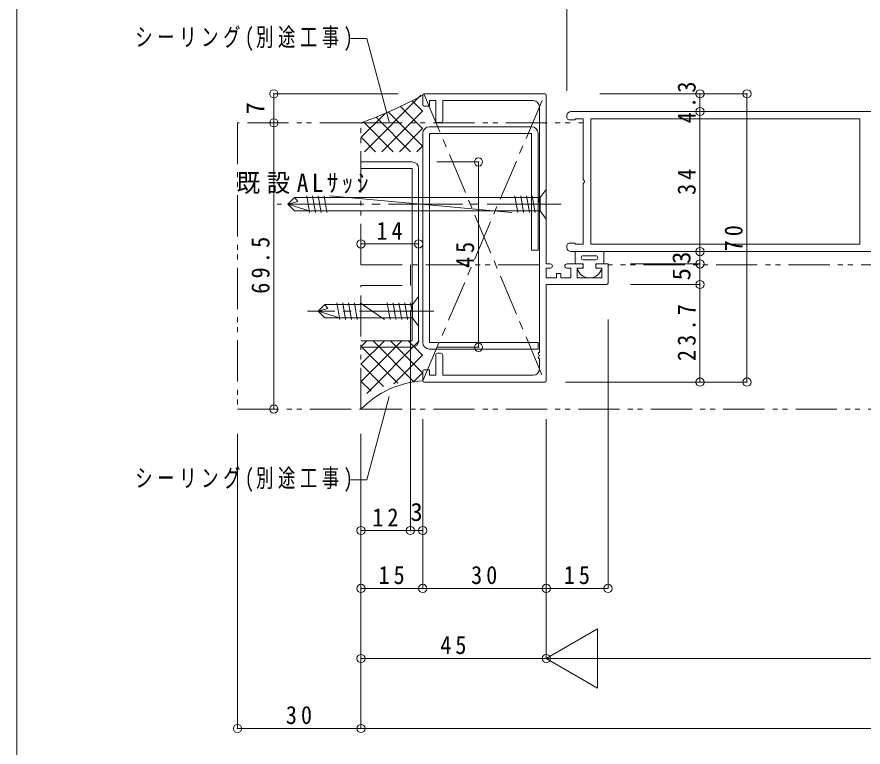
# Model space of a CAD drawing. Units: millimetres at full size, sheet at 1:2. Extents: x -822 to 1661, y -1752 to -1205.
# Drawn here: x 17.6 to 223.1, y -1577.6 to -1400.3 of the extents above; entities that cross this region are included whole.
import ezdxf
from ezdxf.enums import TextEntityAlignment as Align

# ---------------------------------------------------------------- set-up
doc = ezdxf.new("R2010")
doc.units = ezdxf.units.MM
doc.header["$LTSCALE"] = 2
doc.header["$PDMODE"] = 32
doc.header["$PDSIZE"] = 2
for name, pattern in [('CHAIN1', [8, 5, -1, 1, -1]), ('CHAIN2', [12, 9, -1, 1, -1]), ('DOUBLE_CHAIN1', [8.8, 5, -1, 0.6, -0.6, 0.6, -1])]:
    doc.linetypes.add(name, pattern=pattern)
for name, color, linetype, lineweight in [('2-0_0', 2, 'DOUBLE_CHAIN1', 15), ('2-1_20_図枠', 3, 'Continuous', 9), ('2-4_ADD_LINE', 3, 'Continuous', 9), ('2-8_kanamono', 5, 'Continuous', 9), ('2-9_hojyosenn', 6, 'Continuous', 9), ('2-A_syouji', 7, 'Continuous', 15), ('F-E', 5, 'Continuous', 9)]:
    doc.layers.add(name, color=color, linetype=linetype, lineweight=lineweight)
doc.styles.add('ＭＳ ゴシック', font='')
doc.styles.get('ＭＳ ゴシック').set_extended_font_data('MS Gothic')

msp = doc.modelspace()

# ---------------------------------------------------------------- linework, layer by layer
at = {"layer": '2-0_0'}
for p, q in [((101.126, -1460.491), (101.126, -1425.991)), ((101.126, -1460.491), (113.126, -1460.491)), ((113.126, -1465.491), (113.126, -1460.491)), ((101.126, -1465.491), (113.126, -1465.491)), ((101.126, -1495.491), (101.126, -1465.491)), ((71.126, -1495.491), (101.126, -1495.491))]:
    msp.add_line(p, q, dxfattribs=at)
msp.add_lwpolyline([(101.126, -1425.991), (71.126, -1425.991), (71.126, -1495.491)], dxfattribs=at)
at = {"layer": '2-1_20_図枠'}
for q in [(161.126, -1473.741), (146.126, -1539.042)]:
    msp.add_line((161.126, -1539.042), q, dxfattribs=at)
at = {"layer": '2-1_20_図枠', "color": 5}
msp.add_point((161.126, -1539.042), dxfattribs=at)
at = {"layer": '2-4_ADD_LINE'}
for p, q in [((79.952, -1418.941), (110.126, -1418.941)), ((79.952, -1495.491), (79.952, -1425.991)), ((113.126, -1524.975), (113.126, -1471.491)), ((116.126, -1539.042), (116.126, -1497.941)), ((146.126, -1556.042), (146.126, -1497.941)), ((101.126, -1573.042), (101.126, -1501.491)), ((113.126, -1524.975), (101.126, -1524.975)), ((116.126, -1524.975), (113.126, -1524.975)), ((116.126, -1539.042), (101.126, -1539.042)), ((146.126, -1539.042), (116.126, -1539.042)), ((146.126, -1556.042), (158.577, -1548.853)), ((158.577, -1548.853), (158.577, -1563.231)), ((146.126, -1556.042), (101.126, -1556.042)), ((146.126, -1556.042), (158.577, -1563.231)), ((692.545, -1556.042), (146.126, -1556.042)), ((737.545, -1573.042), (101.126, -1573.042))]:
    msp.add_line(p, q, dxfattribs=at)
at = {"layer": '2-4_ADD_LINE', "color": 134}
for points in [[(107.99, -1425.723), (102.568, -1405.488), (98.542, -1405.488)], [(107.99, -1492.404), (102.568, -1512.639), (98.542, -1512.639)]]:
    msp.add_lwpolyline(points, dxfattribs=at)
at = {"layer": '2-4_ADD_LINE', "color": 5}
for p in [(79.952, -1495.491), (101.126, -1524.975), (113.126, -1524.975), (116.126, -1524.975), (101.126, -1539.042), (116.126, -1539.042), (146.126, -1539.042), (101.126, -1556.042), (146.126, -1556.042)]:
    msp.add_point(p, dxfattribs=at)
at = {"layer": '2-8_kanamono', "color": 3}
for p, q in [((71.126, -1573.042), (71.126, -1501.491)), ((101.126, -1573.042), (71.126, -1573.042))]:
    msp.add_line(p, q, dxfattribs=at)
at = {"layer": '2-8_kanamono'}
for p in [(71.126, -1573.042), (101.126, -1573.042)]:
    msp.add_point(p, dxfattribs=at)
at = {"layer": '2-9_hojyosenn', "color": 5}
for p, q in [((113.526, -1435.491), (101.126, -1435.491)), ((101.126, -1437.091), (113.526, -1437.091)), ((113.526, -1478.891), (113.526, -1437.091)), ((115.126, -1478.891), (115.126, -1437.091)), ((113.526, -1478.891), (101.126, -1478.891)), ((113.526, -1480.491), (101.126, -1480.491))]:
    msp.add_line(p, q, dxfattribs=at)
at = {"layer": '2-9_hojyosenn', "color": 3}
for p, q in [((129.668, -1435.491), (119.526, -1435.491)), ((129.668, -1480.491), (129.668, -1435.491)), ((101.126, -1455.381), (115.126, -1455.381)), ((129.668, -1480.491), (119.526, -1480.491))]:
    msp.add_line(p, q, dxfattribs=at)
at = {"layer": '2-9_hojyosenn'}
for p, q in [((144.626, -1444.141), (146.126, -1442.141)), ((146.126, -1449.341), (146.126, -1442.141)), ((146.126, -1448.941), (146.126, -1442.541)), ((84.972, -1444.141), (83.372, -1445.741)), ((144.626, -1444.141), (84.972, -1444.141)), ((88.637, -1447.741), (87.932, -1443.741)), ((90.048, -1447.741), (89.343, -1443.741)), ((91.459, -1447.741), (90.754, -1443.741)), ((92.87, -1447.741), (92.165, -1443.741)), ((137.798, -1447.741), (93.576, -1443.741)), ((139.209, -1447.741), (138.504, -1443.741)), ((140.62, -1447.741), (139.915, -1443.741)), ((142.031, -1447.741), (141.326, -1443.741)), ((143.442, -1447.741), (142.737, -1443.741)), ((144.626, -1446.451), (144.148, -1443.741)), ((144.626, -1447.341), (144.626, -1444.141)), ((88.566, -1447.341), (83.372, -1445.741)), ((144.626, -1447.341), (84.972, -1447.341)), ((146.126, -1449.341), (144.626, -1447.341)), ((113.626, -1470.125), (115.126, -1468.125)), ((115.126, -1475.325), (115.126, -1468.125)), ((115.126, -1474.925), (115.126, -1468.525)), ((92.321, -1470.125), (90.721, -1471.725)), ((95.986, -1473.725), (95.281, -1469.725)), ((97.397, -1473.725), (96.692, -1469.725)), ((98.808, -1473.725), (98.103, -1469.725)), ((100.219, -1473.725), (99.514, -1469.725)), ((106.798, -1473.725), (100.925, -1469.725)), ((108.209, -1473.725), (107.504, -1469.725)), ((109.62, -1473.725), (108.915, -1469.725)), ((111.031, -1473.725), (110.326, -1469.725)), ((112.442, -1473.725), (111.737, -1469.725)), ((113.626, -1472.435), (113.148, -1469.725)), ((95.916, -1473.325), (90.721, -1471.725)), ((113.626, -1473.325), (92.321, -1473.325)), ((115.126, -1475.325), (113.626, -1473.325))]:
    msp.add_line(p, q, dxfattribs=at)
at = {"layer": '2-9_hojyosenn', "linetype": 'CHAIN2'}
for p, q in [((149.78, -1445.741), (80.785, -1445.741)), ((118.78, -1471.725), (88.134, -1471.725))]:
    msp.add_line(p, q, dxfattribs=at)
at = {"layer": '2-9_hojyosenn'}
for points in [[(84.972, -1447.341), (83.372, -1445.741), (85.758, -1445.049), (84.972, -1444.141)], [(92.321, -1473.325), (90.721, -1471.725), (93.107, -1471.032), (92.321, -1470.125)], [(113.626, -1473.325), (113.626, -1470.125), (92.321, -1470.125)]]:
    msp.add_lwpolyline(points, dxfattribs=at)
at = {"layer": '2-9_hojyosenn', "color": 5}
for centre, start, end in [((113.526, -1437.091), 0, 90), ((113.526, -1478.891), 270, 0)]:
    msp.add_arc(centre, 1.6, start, end, dxfattribs=at)
for p in [(129.668, -1435.491), (101.126, -1455.381), (115.126, -1455.381), (129.668, -1480.491)]:
    msp.add_point(p, dxfattribs=at)
at = {"layer": '2-A_syouji', "color": 3, "lineweight": 9}
for p, q in [((151.126, -1355.779), (151.126, -1418.241)), ((79.952, -1425.991), (79.952, -1418.941)), ((194.874, -1418.941), (159.126, -1418.941)), ((183.466, -1423.241), (183.466, -1418.941)), ((194.874, -1488.941), (194.874, -1418.941)), ((183.466, -1457.241), (183.466, -1423.241)), ((183.466, -1460.241), (183.466, -1457.241)), ((183.466, -1460.241), (166.626, -1460.241)), ((183.466, -1465.241), (183.466, -1460.241)), ((183.466, -1465.241), (166.626, -1465.241)), ((183.466, -1488.941), (183.466, -1465.241)), ((194.874, -1488.941), (150.771, -1488.941))]:
    msp.add_line(p, q, dxfattribs=at)
at = {"layer": '2-A_syouji', "color": 4, "lineweight": 5}
for p, q in [((115.674, -1419.281), (101.965, -1432.991)), ((110.635, -1421.966), (116.126, -1427.456)), ((113.551, -1420.639), (116.126, -1423.214)), ((107.027, -1423.686), (101.126, -1429.587)), ((116.126, -1423.072), (106.207, -1432.991)), ((107.785, -1423.358), (116.126, -1431.699)), ((101.72, -1425.778), (108.932, -1432.991)), ((104.793, -1424.609), (113.175, -1432.991)), ((116.126, -1427.315), (110.45, -1432.991)), ((101.126, -1429.427), (104.69, -1432.991)), ((116.126, -1431.558), (114.693, -1432.991)), ((101.126, -1488.86), (111.044, -1478.941)), ((101.126, -1484.617), (106.802, -1478.941)), ((101.126, -1480.374), (102.559, -1478.941)), ((102.55, -1491.678), (115.287, -1478.941)), ((113.983, -1488.848), (104.077, -1478.941)), ((116.126, -1486.747), (108.319, -1478.941)), ((116.126, -1482.505), (112.562, -1478.941)), ((110.058, -1489.165), (101.126, -1480.233)), ((109.139, -1489.332), (116.126, -1482.345)), ((106.628, -1489.978), (101.126, -1484.475)), ((113.865, -1488.848), (116.126, -1486.587)), ((103.575, -1491.168), (101.126, -1488.718))]:
    msp.add_line(p, q, dxfattribs=at)
at = {"layer": '2-A_syouji', "color": 5, "linetype": 'CHAIN1', "lineweight": 9}
for p, q in [((116.126, -1488.641), (145.826, -1418.941)), ((116.426, -1418.941), (145.826, -1488.941))]:
    msp.add_line(p, q, dxfattribs=at)
at = {"layer": '2-A_syouji'}
for p, q in [((116.126, -1421.641), (116.126, -1419.241)), ((116.426, -1418.941), (145.826, -1418.941)), ((146.126, -1419.241), (146.126, -1460.241)), ((117.776, -1421.941), (116.426, -1421.941)), ((117.776, -1420.591), (119.276, -1420.591)), ((117.776, -1421.941), (117.776, -1420.591)), ((119.276, -1425.441), (119.276, -1420.591)), ((120.976, -1420.591), (142.976, -1420.591)), ((120.976, -1425.441), (120.976, -1420.591)), ((144.476, -1422.091), (144.476, -1481.721)), ((151.126, -1424.741), (151.126, -1424.241)), ((152.126, -1423.241), (240.126, -1423.241)), ((119.776, -1425.941), (120.476, -1425.941)), ((153.126, -1425.241), (151.626, -1425.241)), ((153.126, -1425.041), (153.126, -1425.241)), ((153.126, -1425.041), (155.126, -1425.041)), ((155.126, -1425.041), (155.126, -1439.781)), ((156.926, -1425.041), (222.326, -1425.041)), ((156.926, -1455.441), (156.926, -1425.041)), ((222.326, -1425.041), (222.326, -1455.441)), ((155.126, -1455.441), (155.126, -1440.701)), ((151.126, -1455.741), (151.126, -1456.241)), ((153.126, -1455.241), (151.626, -1455.241)), ((153.126, -1455.441), (153.126, -1455.241)), ((153.126, -1455.441), (155.126, -1455.441)), ((156.926, -1455.441), (222.326, -1455.441)), ((152.126, -1457.241), (240.126, -1457.241)), ((158.126, -1458.241), (155.126, -1458.241)), ((160.126, -1460.241), (160.126, -1457.241)), ((147.126, -1460.241), (146.126, -1460.241)), ((154.626, -1460.241), (151.126, -1460.241)), ((158.126, -1459.241), (155.126, -1459.241)), ((155.126, -1461.241), (155.126, -1460.241)), ((158.126, -1460.241), (160.126, -1460.241)), ((158.126, -1461.241), (158.126, -1460.241)), ((161.126, -1460.241), (158.626, -1460.241)), ((161.126, -1464.941), (161.126, -1460.241)), ((146.126, -1461.241), (146.126, -1463.591)), ((147.126, -1461.241), (146.126, -1461.241)), ((148.626, -1462.591), (148.626, -1463.591)), ((149.626, -1462.591), (148.626, -1462.591)), ((149.626, -1462.591), (149.626, -1463.591)), ((152.126, -1461.241), (151.126, -1461.241)), ((152.126, -1461.241), (152.126, -1463.591)), ((153.626, -1461.241), (153.626, -1463.591)), ((154.626, -1461.241), (153.626, -1461.241)), ((155.126, -1461.241), (153.626, -1461.241)), ((159.626, -1461.241), (158.126, -1461.241)), ((159.626, -1461.241), (158.626, -1461.241)), ((159.626, -1461.241), (159.626, -1463.591)), ((148.626, -1463.591), (146.126, -1463.591)), ((160.826, -1465.241), (146.126, -1465.241)), ((146.126, -1465.241), (146.126, -1488.641)), ((152.126, -1463.591), (149.626, -1463.591)), ((159.626, -1463.591), (153.626, -1463.591)), ((119.276, -1482.441), (119.276, -1487.291)), ((119.776, -1481.941), (120.476, -1481.941)), ((120.976, -1482.441), (120.976, -1487.291)), ((144.476, -1483.241), (144.476, -1485.791)), ((116.126, -1486.241), (116.126, -1488.641)), ((117.776, -1485.941), (116.426, -1485.941)), ((117.776, -1485.941), (117.776, -1487.291)), ((119.276, -1487.291), (117.776, -1487.291)), ((142.976, -1487.291), (120.976, -1487.291)), ((145.826, -1488.941), (116.426, -1488.941))]:
    msp.add_line(p, q, dxfattribs=at)
at = {"layer": '2-A_syouji', "color": 4, "linetype": 'DOUBLE_CHAIN1', "lineweight": 5}
for p, q in [((101.126, -1425.991), (155.126, -1425.991)), ((144.476, -1460.491), (113.126, -1460.491)), ((408.583, -1460.491), (161.126, -1460.491)), ((101.126, -1495.491), (408.583, -1495.491))]:
    msp.add_line(p, q, dxfattribs=at)
at = {"layer": '2-A_syouji', "color": 5, "lineweight": 9}
for p, q in [((117.726, -1426.941), (142.526, -1426.941)), ((116.126, -1479.341), (116.126, -1428.541)), ((117.726, -1479.341), (117.726, -1428.541)), ((142.526, -1428.541), (117.726, -1428.541)), ((142.526, -1428.541), (142.526, -1456.941)), ((144.126, -1456.941), (144.126, -1428.541)), ((144.126, -1456.941), (142.526, -1456.941)), ((144.126, -1479.341), (117.726, -1479.341)), ((144.126, -1480.941), (144.126, -1479.341)), ((117.726, -1480.941), (144.126, -1480.941))]:
    msp.add_line(p, q, dxfattribs=at)
at = {"layer": '2-A_syouji'}
msp.add_lwpolyline([(155.126, -1460.241), (153.126, -1460.241), (153.126, -1457.241)], dxfattribs=at)
at = {"layer": '2-A_syouji', "color": 4, "lineweight": 5}
for centre, radius, start, end in [((67.591, -1331.428), 100.333, 289.52588, 298.92961), ((117.527, -1511.557), 22.959, 93.49852, 135.59068)]:
    msp.add_arc(centre, radius, start, end, dxfattribs=at)
at = {"layer": '2-A_syouji'}
for centre, radius, start, end in [((116.426, -1419.241), 0.3, 90, 180), ((145.826, -1419.241), 0.3, 0, 90), ((116.426, -1421.641), 0.3, 180, 270), ((142.976, -1422.091), 1.5, 0, 90), ((152.126, -1424.241), 1, 90, 180), ((119.776, -1425.441), 0.5, 180, 270), ((120.476, -1425.441), 0.5, 270, 0), ((151.626, -1424.741), 0.5, 180, 270), ((154.926, -1440.241), 0.5, 293.58, 66.42), ((151.626, -1455.741), 0.5, 90, 180), ((152.126, -1456.241), 1, 180, 270), ((155.126, -1458.741), 0.5, 90, 270), ((158.126, -1458.741), 0.5, 270, 90), ((147.126, -1460.741), 0.5, 270, 90), ((151.126, -1460.741), 0.5, 90, 270), ((156.626, -1460.561), 3.08, 192.68, 347.32), ((154.626, -1460.741), 0.5, 270, 90), ((158.626, -1460.741), 0.5, 90, 270), ((160.826, -1464.941), 0.3, 270, 0), ((144.476, -1482.021), 0.3, 90, 246.42), ((119.776, -1482.441), 0.5, 90, 180), ((120.476, -1482.441), 0.5, 0, 90), ((144.476, -1482.941), 0.3, 113.58, 270), ((144.276, -1482.481), 0.2, 293.58, 66.42), ((142.976, -1485.791), 1.5, 270, 0), ((116.426, -1486.241), 0.3, 90, 180), ((116.426, -1488.641), 0.3, 180, 270), ((145.826, -1488.641), 0.3, 270, 0)]:
    msp.add_arc(centre, radius, start, end, dxfattribs=at)
at = {"layer": '2-A_syouji', "color": 5, "lineweight": 9}
for centre, start, end in [((117.726, -1428.541), 90, 180), ((142.526, -1428.541), 0, 90), ((117.726, -1479.341), 180, 270)]:
    msp.add_arc(centre, 1.6, start, end, dxfattribs=at)
at = {"layer": '2-A_syouji', "color": 5}
for p in [(79.952, -1418.941), (183.466, -1418.941), (194.874, -1418.941), (183.466, -1423.241), (79.952, -1425.991), (183.466, -1457.241), (183.466, -1460.241), (183.466, -1465.241), (183.466, -1488.941), (194.874, -1488.941)]:
    msp.add_point(p, dxfattribs=at)
at = {"layer": 'F-E'}
msp.add_line((17.557, -1751.772), (17.557, -1205.448), dxfattribs=at)

# ---------------------------------------------------------------- texts
at = {"layer": '2-1_20_図枠', "color": 7, "insert": (150.376, -1538.042), "char_height": 4.399, "attachment_point": 7, "style": 'ＭＳ ゴシック'}
msp.add_mtext('\\T1.36;\\W0.9;15', dxfattribs=at)
at = {"layer": '2-4_ADD_LINE', "color": 7, "style": 'ＭＳ ゴシック'}
msp.add_text('3', height=4.399, dxfattribs=at).set_placement((113.126, -1523.975), align=Align.BOTTOM_LEFT)
at = {"layer": '2-4_ADD_LINE', "color": 7, "char_height": 4.399, "attachment_point": 7, "style": 'ＭＳ ゴシック'}
for s, insert in [('\\T1.27;\\W0.7;シーリング(別途工事)', (46.307, -1408.529)), ('\\T1.28;\\W0.95;既設ALｻｯｼ', (70.922, -1443.258)), ('\\T1.27;\\W0.7;シーリング(別途工事)', (46.307, -1515.598)), ('\\T1.36;\\W0.9;12', (103.876, -1523.975)), ('\\T1.36;\\W0.9;15', (105.376, -1538.042)), ('\\T1.36;\\W0.9;30', (127.876, -1538.042)), ('\\T1.36;\\W0.9;45', (120.376, -1555.042))]:
    msp.add_mtext(s, dxfattribs=dict(at, insert=insert))
at = {"layer": '2-4_ADD_LINE', "color": 7, "insert": (78.952, -1467.491), "char_height": 4.399, "attachment_point": 7, "rotation": 90, "style": 'ＭＳ ゴシック'}
msp.add_mtext('\\T1.38;\\W0.9;69.5', dxfattribs=at)
at = {"layer": '2-8_kanamono', "color": 7, "insert": (82.876, -1572.042), "char_height": 4.399, "attachment_point": 7, "style": 'ＭＳ ゴシック'}
msp.add_mtext('\\T1.36;\\W0.9;30', dxfattribs=at)
at = {"layer": '2-9_hojyosenn', "color": 7, "insert": (104.876, -1454.381), "char_height": 4.399, "attachment_point": 7, "style": 'ＭＳ ゴシック'}
msp.add_mtext('\\T1.36;\\W0.9;14', dxfattribs=at)
at = {"layer": '2-9_hojyosenn', "color": 7, "insert": (128.668, -1461.241), "char_height": 4.399, "attachment_point": 7, "rotation": 90, "style": 'ＭＳ ゴシック'}
msp.add_mtext('\\T1.36;\\W0.9;45', dxfattribs=at)
at = {"layer": '2-A_syouji', "style": 'ＭＳ ゴシック'}
for s, p in [('7', (78.952, -1423.966)), ('3', (182.466, -1460.241)), ('5', (182.466, -1464.241))]:
    msp.add_text(s, height=4.399, rotation=90, dxfattribs=at).set_placement(p, align=Align.BOTTOM_LEFT)
at = {"layer": '2-A_syouji', "char_height": 4.399, "attachment_point": 7, "rotation": 90, "style": 'ＭＳ ゴシック'}
for s, insert in [('\\T1.38;\\W0.9;4.3', (182.466, -1426.091)), ('\\T1.36;\\W0.9;34', (182.466, -1443.491)), ('\\T1.36;\\W0.9;70', (193.874, -1457.191)), ('\\T1.38;\\W0.9;23.7', (182.466, -1483.841))]:
    msp.add_mtext(s, dxfattribs=dict(at, insert=insert))

doc.saveas('drawing.dxf')
